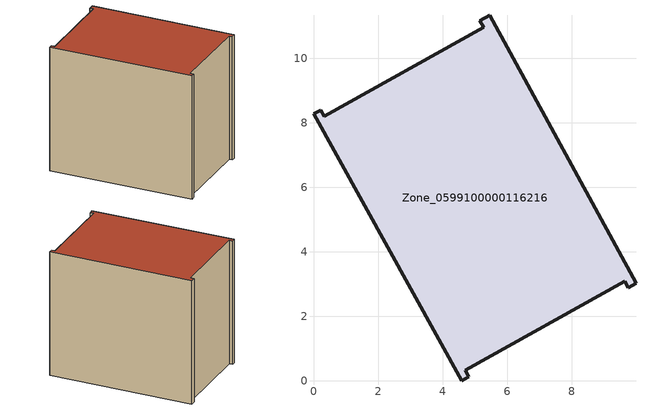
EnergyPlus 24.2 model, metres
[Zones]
Zone_0599100000116216
 floor ground (C_G): 5.46,11.33 10,3.02 9.76,2.88 9.65,3.08 4.71,0.32 4.82,0.12 4.6,0 0,8.27 0.22,8.39 0.33,8.19 5.28,10.96 5.16,11.16 z0
 wall outside (C_F): 4.6,0 4.82,0.12 4.71,0.32 9.65,3.08 9.76,2.88 10,3.02 5.46,11.33 5.16,11.16 5.28,10.96 0.33,8.19 0.22,8.39 0,8.27 4.6,0 z0:8.28
 roof outside (C_R): 0.33,8.19 0.22,8.39 0,8.27 4.6,0 4.82,0.12 4.71,0.32 9.65,3.08 9.76,2.88 10,3.02 5.46,11.33 5.16,11.16 5.28,10.96 z8.28
[BUILDING]
Pand.0599100000116216: North Axis=0; Terrain=City; Loads Convergence Tolerance Value=0.04; Temperature Convergence Tolerance Value=0.4; Solar Distribution=FullExterior; Maximum Number of Warmup Days=25; Minimum Number of Warmup Days=1
[Site:Location]
Rotterdam.The.Hague.AP_ZH_NLD Design_Conditions: Latitude=51.96; Longitude=4.45; Time Zone=1; Elevation=-4.5
[SITE:GROUNDTEMPERATURE:BUILDINGSURFACE]
18, 18, 18, 18, 18, 18, 18, 18, 18, 18, 18, 18
[MATERIAL] Thermal Absorptance=0.9; Solar Absorptance=0.7; Visible Absorptance=0.7
Name | Roughness | Thickness | Conductivity | Density | Specific Heat
G.TI.1965-1974 | MediumSmooth | 0.15 | 0.882353 | 540 | 1210
F.TI.1965-1974 | Rough | 0.3 | 0.697674 | 1920 | 840
R.TI.1965-1974 | MediumRough | 0.2 | 0.232558 | 1500 | 1000
[CONSTRUCTION]
C_G: G.TI.1965-1974
C_F: F.TI.1965-1974
C_R: R.TI.1965-1974
[ZONE]
Zone_0599100000116216: Type=1; Multiplier=1; Ceiling Height=Autocalculate; Volume=Autocalculate; Floor Area=autocalculate; Part of Total Floor Area=Yes
[ZONEINFILTRATION:DESIGNFLOWRATE]
Infil_Zone_0599100000116216: Zone or ZoneList or Space or SpaceList=Zone_0599100000116216; Schedule=AlwaysOn; Design Flow Rate Calculation Method=Flow/Area; Flow Rate per Floor Area=0.003; Constant Term Coefficient=1; Temperature Term Coefficient=0; Velocity Term Coefficient=0; Velocity Squared Term Coefficient=0
[HVACTEMPLATE:ZONE:IDEALLOADSAIRSYSTEM]
Zone_0599100000116216: Maximum Heating Supply Air Temperature=50; Minimum Cooling Supply Air Temperature=13; Maximum Heating Supply Air Humidity Ratio=0.0156; Minimum Cooling Supply Air Humidity Ratio=0.0077; Heating Limit=NoLimit; Cooling Limit=NoLimit; Dehumidification Control Type=ConstantSensibleHeatRatio; Cooling Sensible Heat Ratio=0.7; Dehumidification Setpoint=60; Humidification Control Type=None; Humidification Setpoint=30; Outdoor Air Method=None; Outdoor Air Flow Rate per Person=0.00944; Outdoor Air Flow Rate per Zone Floor Area=0; Outdoor Air Flow Rate per Zone=0; Demand Controlled Ventilation Type=None; Outdoor Air Economizer Type=NoEconomizer; Heat Recovery Type=None; Sensible Heat Recovery Effectiveness=0.7; Latent Heat Recovery Effectiveness=0.65
[ZONECONTROL:THERMOSTAT]
ThermostatControl_Zone_0599100000116216: Zone or ZoneList=Zone_0599100000116216; Control Type Schedule=DualSetpointControlType; Control 1=Thermostat_Zone_0599100000116216; Temperature Difference Between Cutout And Setpoint=0
[THERMOSTATSETPOINT:DUALSETPOINT]
Thermostat_Zone_0599100000116216: Heating Setpoint Temperature Schedule=HeatingSetpoint_Zone_0599100000116216; Cooling Setpoint Temperature Schedule=CoolingSetpoint_Zone_0599100000116216
[SCHEDULE:COMPACT]
HeatingSetpoint_Zone_0599100000116216: Through: 12/31, For: AllDays, Until: 24:00, 21
CoolingSetpoint_Zone_0599100000116216: Through: 12/31, For: AllDays, Until: 24:00, 24
DualSetpointControlType: Through: 12/31, For: AllDays, Until: 24:00, 4
AlwaysOn: Through: 12/31, For: AllDays, Until: 24:00, 1
